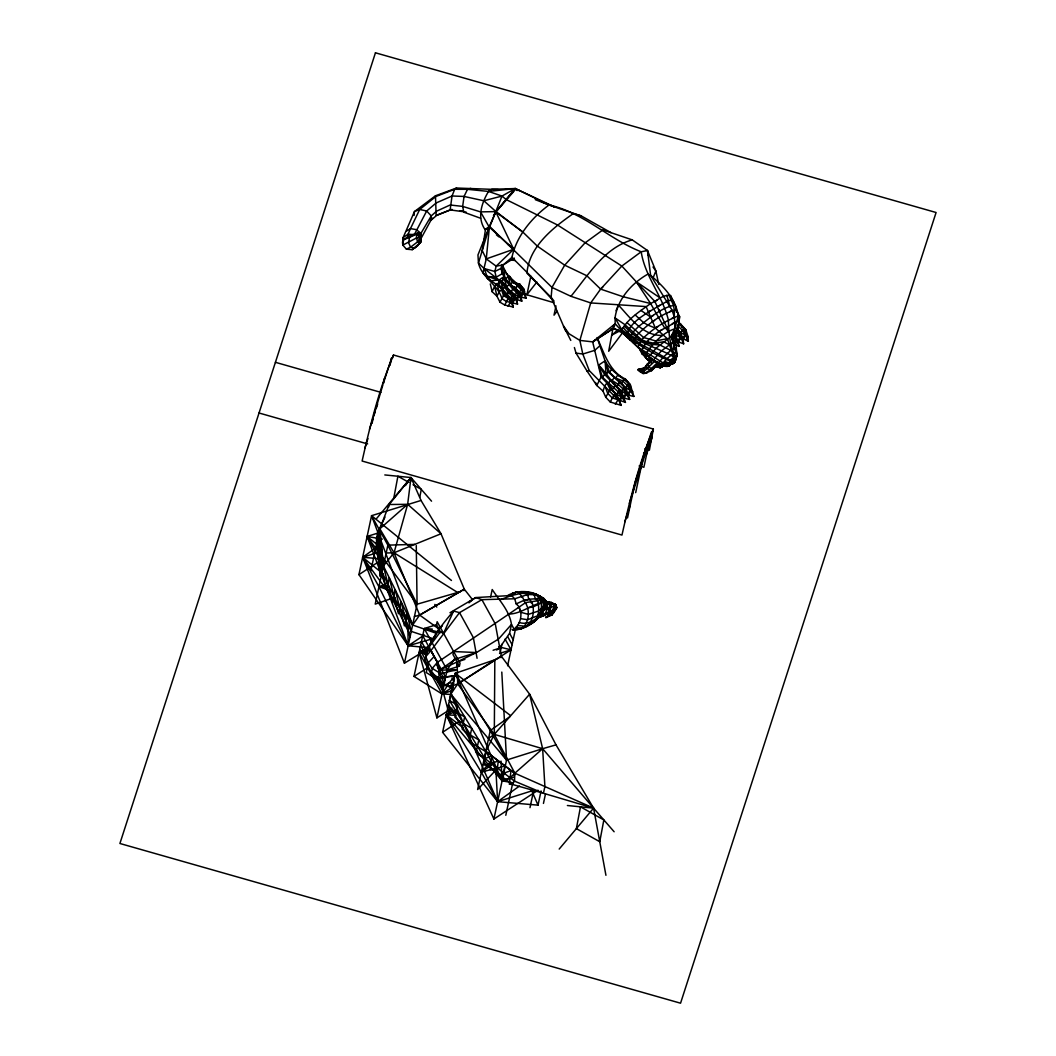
<?xml version="1.0" encoding="UTF-8"?>
<svg xmlns="http://www.w3.org/2000/svg" width="1056" height="1056" viewBox="0 0 1056 1056"><rect width="100%" height="100%" fill="white"/><g stroke="black" fill="none" stroke-linecap="round" stroke-linejoin="round"><path stroke-width="1.5" d="M444.365 683.087L439.375 674.032L437.408 662.336L430.888 650.628M657.268 300.089L650.615 303.534L623.08 296.723L600.613 289.106L586.819 275.735L564.683 265.175L537.293 246.101L522.786 232.003L495.95 211.596L480.546 211.886L462.647 206.408L450.146 204.983L436.524 211.2L431.257 215.912L420.935 233.35L421.502 237.626L430.835 220.387L436.484 215.556L450.12 209.906L452.047 195.994L454.674 189.275L456.496 188.021L498.313 189.578M614.13 831.758L593.578 808.13L514.826 773.203L511.012 770.603L499.514 774.708L496.61 774.536L498.3 760.901L487.093 765.23L484.123 765.006L485.8 751.37L494.3 734.369L494.828 659.802L501.336 656.225L495.304 623.964L481.879 599.65L475.768 597.577L449.988 612.731M553.885 603.913L553.265 604.956L552.539 603.649L555.601 604.652L556.736 607.675L551.628 615.12L549.82 615.318L549.318 614.394L548.724 615.78L551.258 613.523L550.387 611.952L549.318 614.394L545.899 617.509L551.628 615.12L554.083 612.15L556.736 607.675L555.601 604.652L551.694 603.372L547.576 603.953L544.328 609.378C537.636 620.704 526.812 629.812 512.807 629.904C520.423 625.456 523.063 614.526 519.05 606.712L516.199 603.887L514.681 598.778L511.553 595.478L475.768 597.577L469.762 601.366M421.093 238.392L420.116 237.349L416.473 237.996L402.824 245.098L403.524 239.831L408.104 236.478L418.15 232.835L419.971 234.538L421.093 238.392L420.869 242.114L412.183 249.691L406.415 249.176L402.824 245.098L402.521 242.524L403.168 237.508L414.454 211.57L419.694 209.484L435.811 196.535L454.674 189.275L467.491 189.328L488.492 191.426L501.996 196.06L506.101 199.531L557.278 224.862L621.839 266.046L636.2 281.701L650.615 303.534C640.226 311.177 628.333 318.292 621.839 329.776L640.174 343.834L670.204 360.307C672.791 364.162 668.712 367.356 664.963 366.3C647.764 358.868 635.778 344.612 622.063 332.6L621.839 329.776L615.028 317.896C617.681 298.98 631.567 283.404 647.711 274.217L650.615 275.326C663.379 286.387 675.8 298.584 678.269 315.889L674.89 328.337L671.167 336.415L656.344 347.965L648.899 356.651L653.36 360.928L658.72 363.647L662.746 364.28M613.523 325.406L608.678 351.278L622.948 332.204M674.995 344.85L678.982 346.302L674.296 334.409L688.327 341.286L685.661 335.372L685.832 329.776L678.836 322.872M548.539 204.811C583.466 212.375 608.797 239.171 641.19 251.777C644.965 276.646 662.666 295.984 668.408 320.14C668.699 332.376 669.451 344.771 675.299 355.951L674.388 359.502L671.009 361.878L670.547 364.703L666.085 364.742L637.943 347.173L622.195 331.597L613.47 328.376L610.408 329.472M674.744 359.04L676.909 356.413L676.526 351.859C661.452 360.043 655.116 374.167 675.774 358.697L676.883 355.04L675.008 332.666M456.918 665.029L457.09 661.94L476.467 652.542L498.63 638.986L511.487 624.413C509.322 610.434 499.396 600.613 492.215 589.525L490.631 596.917M439.652 672.91L437.408 662.336L430.927 650.615L426.65 649.559L425.198 661.162L431.68 672.883L440.114 684.512L452.153 686.624M548.724 615.78L545.899 617.509L551.852 614.249L549.767 614.513L545.899 617.509L549.82 615.318L549.318 614.394M488.994 228.598L501.996 196.06L515.328 188.549L554.743 207.016L581.222 215.899L611.015 232.663L632.227 239.87L647.473 250.51L655.868 270.983L658.759 284.447M487.186 278.362C497.785 285.133 511.17 293.621 513.295 307.058L504.728 305.012L500.016 302.214L496.967 296.234L499.277 291.733L505.164 287.008L515.038 295.258L517.546 304.115L506.194 301.382L501.93 298.637C497.944 284.407 481.813 277.834 478.447 263.023L482.222 250.576L485.496 229.39L489.469 226.34L477.959 254.945L478.447 263.023L484.084 268.528L500.61 281.186L508.147 292.301L515.051 298.901L521.783 301.184L521.083 297.158L523.538 293.04L523.868 289.159L508.042 276.368L502.009 264.475M627.779 336.587L626.314 336.389C629.363 321.262 647.592 313.091 659.736 305.342M414.084 215.437L414.454 211.57L435.481 195.782L456.496 188.021M430.835 220.387L431.257 215.912L426.677 211.002L419.694 209.484L410.467 228.624L408.065 234.234L408.104 236.478M507.896 595.426C520.093 588.232 540.263 591.096 547.576 603.953L547.034 609.55L544.408 615.371L536.87 618.275L544.408 615.371L556.195 608.243L555.852 605.774M494.644 286.216L496.967 296.234L492.122 291.694L494.644 286.216L496.782 283.576L498.366 283.813L504.332 278.784L505.811 278.995L508.042 276.368L512.609 282.203L519.618 284.077L523.868 289.159L526.046 298.241L521.083 297.158L519.275 292.327L515.024 287.377L512.728 289.014L511.104 292.05L502.088 281.398L498.96 280.091L490.921 280.711L482.948 272.857L486.262 258.892L489.469 226.34L482.222 250.576L486.262 258.892L496.162 266.152L503.303 264.858L514.351 258.086M517.546 304.115L514.087 294.109L505.164 287.008L506.708 286.928L504.332 278.784L504.781 271.102M502.088 281.398L504.214 276.448L502.154 273.728L502.867 267.313C501.653 278.995 512.028 285.318 519.275 292.327L525.664 293.99M427.799 667.22L428.314 662.759L425.74 656.687L426.65 649.559L430.927 650.615L459.532 612.638L481.879 599.65L514.681 598.778L527.736 594.502L534.164 594.726L537.755 595.531L544.328 599.148L546.955 602.844L551.404 602.857L555.601 604.652L556.472 607.213L555.166 609.418L556.472 607.213L555.68 607.319L556.195 608.243M668.316 365.244C670.428 366.432 671.999 362.248 671.959 360.413L670.573 361.218L668.593 365.957L664.937 366.128L661.874 364.544M500.016 302.214L503.554 295.588L505.85 293.951L508.992 296.96L504.728 305.012M521.783 301.184L519.288 295.97L518.324 291.166L517.48 291.086L515.038 295.258L515.051 298.901L510.787 298.201L506.524 295.35L509.375 291.113L510.444 290.664L513.242 294.017L510.787 298.201L510.8 301.831L513.295 307.058M500.227 282.612L500.61 281.186L506.708 286.928L508.886 284.605L515.024 287.377L517.4 291.773L516.476 292.393L512.728 289.014L504.332 278.784L510.431 284.526L512.609 282.203L514.47 281.912L506.55 273.517M521.083 297.158L519.288 295.97L517.48 291.086L512.728 289.014L515.024 287.377L515.698 288.763L517.321 285.727L519.618 284.077L521.651 288.816L519.275 292.327L519.288 295.97L516.833 300.089M651.354 362.802L641.982 353.852L643.064 351.542L641.256 351.067L646.642 341.695L658.614 331.624L677.239 321.394L679.1 321.763L677.609 329.261L673.345 337.234L674.388 348.308L676.883 355.04L675.774 358.697L673.015 360.307L670.204 360.307L676.883 355.04M431.548 501.178L410.995 477.55L389.123 504.517L379.843 528.805L378.154 560.036L381.731 549.833L379.817 576.154L383.407 565.95L394.02 552.79L407.656 504.306L410.995 477.55L384.806 474.936M542.322 601.115L542.89 599.65L541.398 596.957L532.844 593.34L531.524 594.224M644.662 448.84L649.4 450.186L653.36 429.04L393.505 355.014C379.196 388.859 370.181 425.132 362.116 461.036L621.971 535.062C630.036 499.158 639.038 462.884 653.36 429.04L629.35 503.303M504.214 276.448L498.96 280.091L498.366 283.813L506.524 295.35L505.85 293.951L503.554 295.588L501.455 289.423L504.781 294.4L509.837 297.066L510.8 301.831L508.002 306.174M667.154 365.759L669.055 365.6L670.52 362.551L673.702 363.264L675.932 359.014L674.15 359.515L675.127 361.759L673.081 363.581L669.53 364.544L663.736 362.525M513.335 298.558L512.596 303.019L515.051 298.901L513.242 294.017L508.147 292.301L510.444 290.664L511.104 292.05M670.969 362.894L673.556 362.855L669.702 363.779L673.081 363.581L674.784 362.353L675.932 359.014M393.809 498.01L397.901 476.243L408.91 482.42M419.813 497.138L421.278 489.364L413.028 484.73M656.053 361.627L653.374 360.835L654.786 358.156L661.663 350.724L672.896 342.289L672.118 336.904L676.381 331.241M678.942 324.72L679.127 323.822L680.513 323.902L685.832 329.776L688.063 336.626L688.327 341.286L686.347 339.148M678.335 332.284L676.658 329.459M683.536 329.525L683.707 328.64L679.127 323.822M490.631 227.436L551.984 287.417L570.94 296.314L590.713 302.927L646.1 306.583L655.38 328.073L667.313 338.659L673.728 356.875L673.015 360.307L672.157 360.294L676.909 356.413L674.243 359.212L675.774 358.697L672.157 360.294M529.307 624.268C539.128 622.156 539.88 609.074 537.636 600.996L535.352 598.778L534.164 594.726L528.528 592.324M372.055 423.364L373.309 417.49L369.508 429.277M373.626 416.024L382.906 384.82M384.45 378.391L383.394 383.328L391.578 357.984L390.007 365.336M429.752 647.724L408.157 645.81L358.934 574.636L371.58 515.671L421.027 500.465L441.012 533.768L464.31 589.182L472.586 599.742L468.983 602.87M370.828 570.9L377.467 539.92M379.289 531.406L379.843 528.805L407.656 504.306L441.012 533.768L394.02 552.79L386.179 553.001M388.555 507.197L389.123 504.517L407.656 504.306M428.34 648.582L404.435 663.194L417.08 604.204L416.275 545.556M453.077 686.902L442.042 693.964L414.005 676.408L424.261 628.558L436.511 624.69L437.158 621.707L460.06 663.181L459.426 666.178L447.124 669.953L454.991 658.152M420.631 645.493L425.621 654.548C431.27 638.26 442.385 624.043 453.565 611.054L459.532 612.638L473.352 637.652L477.074 658.284M427.865 665.016L426.254 672.54L437.725 679.721M436.748 665.452L437.408 662.336C466.871 642.431 496.36 622.71 525.637 602.58L540.421 600.362L545.464 601.207L546.955 602.844L543.972 598.514L540.052 596.31L538.613 596.983M442.702 690.875L433.145 673.662L434.372 676.012L438.53 677.926L439.586 672.923L437.408 662.336L432.234 668.408L431.68 672.883L438.504 677.939L443.533 686.981M554.083 302.755L526.891 294.769L530.851 276.25L511.936 257.374C516.529 235.976 531.762 217.747 549.067 204.943L554.743 207.016L541.583 201.828M463.993 590.647L464.31 589.182L419.654 615.08L414.427 616.598M452.087 708.18L436.907 717.882L447.163 670.032L424.261 628.558L432.313 629.072M541.068 790.931L538.019 805.147L497.627 801.676L442.596 732.31L455.242 673.319L496.729 659.155L501.336 656.225L529.624 694.201L556.01 744.863L593.578 808.13L605.933 875.305M450.529 707.652L449.156 714.028L441.118 684.433M555.984 305.897L554.017 315.163L557.027 311.309M500.188 652.318L501.89 644.345M501.019 657.69L501.336 656.225M496.637 650.021L499.369 648.226L509.586 633.296L511.487 624.413L515.077 630.92L507.606 665.768M538.019 790.218L493.904 819.034L506.55 760.069L501.798 672.078M505.798 815.298L512.78 782.72L502.088 780.859L446.332 714.912L452.932 710.12M514.272 775.804L514.826 773.203L542.639 748.704L556.01 744.863M529.993 807.668L533.716 790.297L497.627 801.676L481.338 772.187L446.332 714.912L457.01 711.269M543.444 803.431L545.477 793.954M627.502 517.968L635.052 482.698L651.433 432.01L643.87 467.28L639.144 465.934M635.686 492.624L644.305 452.417M513.876 288.196L508.886 284.605L510.431 284.526L508.042 276.368L509.85 276.382L512.12 280.672M518.47 284.909L512.609 282.203L522.588 288.196L523.538 293.04L526.046 298.241M610.342 389.756L606.949 383.024L601.115 376.979L592.68 341.88L615.212 323.73L615.028 317.896L624.954 324.68L641.599 339.728L653.268 344.467L659.921 345.048L670.837 350.368L676.276 348.058L675.787 349.734M614.882 386.483L615.08 385.532L604.639 374.444L598.62 365.125L605.075 360.835L597.102 337.564M614.843 394.548L615.054 393.611L610.553 388.806L605.748 397.228L610.262 401.993L621.205 405.385L616.744 394.64L612.19 390.02L615.08 385.532L616.242 385.506L621.284 391.367L625.442 402.402L618.011 399.788L589.208 370.537L582.806 354.037L579.863 340.402L590.713 302.927L600.613 289.106L621.839 266.046L641.19 251.777L647.473 250.51L648.16 255.394M619.41 383.222L619.621 382.272L608.15 371.91L605.075 360.835C610.46 371.184 620.954 375.962 628.663 383.816L630.67 390.839L633.877 396.436C617.1 393.703 609.721 375.936 598.62 365.125L602.488 377.269L618.367 392.027L625.442 402.402M619.384 391.288L619.582 390.35L615.08 385.532M623.951 379.962L625.31 378.972L630.353 384.846L633.877 396.436M621.284 391.367L616.73 386.76L619.621 382.272L624.122 387.09L621.284 391.367L622.235 396.805L619.898 401.016M628.465 384.754L629.482 384.028L630.67 390.839L628.333 395.063L629.653 399.419C620.308 397.756 611.807 392.502 608.454 383.064L606.949 383.024L604.877 385.638L603.002 391.09L605.748 397.228M675.734 358.882L675.22 361.231L674.15 362.116L671.326 361.442L670.864 364.03L669.557 364.082M550.057 615.041L549.476 613.998L550.057 615.041L551.879 614.869L556.736 607.675M554.281 611.82C553.846 609.55 554.532 614.077 551.641 612.744L549.094 612.005L549.424 612.586C554.255 610.487 556.129 608.428 555.496 610.012M671.286 363.911L670.098 363.132L671.286 363.911L672.342 360.188M448.18 706.266L451.585 709.579L464.666 716.813L462.066 728.957L465.392 732.138L478.79 739.913L476.19 752.044L479.477 755.159L484.374 757.627L449.42 700.498L453.394 683.496M550.387 611.952L551.258 613.523L554.611 608.863L555.601 604.652L551.113 602.329L546.335 601.722M519.433 786.086L497.627 801.676L450.78 694.122L454.463 678.836M531.34 622.75C540.157 620.664 543.299 608.111 540.421 600.362L536.29 594.106L521.321 591.664M665.016 361.469L669.926 363.396L671.669 360.954L674.876 360.505L675.325 358.829M488.492 191.426L515.328 188.549L495.95 211.596L489.139 226.961L485.219 229.865C476.652 217.655 481.642 203.029 488.492 191.426L491.832 189.301L515.328 188.549L549.067 204.943L535.273 199.65M522.06 597.472L519.737 593.248L515.935 591.862L511.553 595.478L500.412 599.702M525.373 603.464L522.324 596.6M373.798 415.998L375.236 411.523M376.2 408.54L377.652 404.078M392.555 357.971L393.505 355.014M364.954 447.81L367.963 438.491M624.809 521.836L630.326 504.742M652.238 436.96L646.708 454.054L643.553 453.156M651.697 358.816L645.559 354.143C653.572 342.58 663.788 331.162 678.216 327.862L679.589 316.589L676.289 309.738C661.175 313.592 647.843 324.403 636.702 335.28L633.191 342.632L635.699 343.134L630.34 340.006L626.089 335.61M676.408 312.18L675.378 305.065C661.32 307.375 649.81 318.08 638.656 326.423C635.197 330.079 629.402 334.29 630.34 340.006L631.554 340.336M519.235 622.525C529.65 625.759 537.979 618.169 543.246 610.328L555.192 605.695L554.176 603.86L555.601 604.652L553.898 609.378L552.38 611.186L546.493 613.813L551.179 611.767C552.803 610.276 556.208 603.9 552.539 603.649M677.609 329.261L678.216 327.862L671.167 336.415L673.345 337.234L674.916 332.983M377.758 535.96L376.596 538.864L376.451 543.655L380.041 533.452L383.407 565.95L412.619 625.02L436.643 633.415L426.466 650.654L421.463 641.599M616.031 310.768L618.354 305.012C630.472 317.882 642.853 336.112 662.693 335.438M653.057 277.939L655.868 270.983L653.004 266.983M677.2 327.228L678.955 322.898L679.589 316.589L678.269 315.889C664.726 321.169 651.869 329.314 641.599 339.728L637.943 347.173L639.012 348.506M453.565 611.054L443.586 633.349L440.405 631.752L427.627 648.938L428.947 651.341M384.991 517.07L377.56 533.174L376.596 538.864L380.305 574.754M674.098 362.578L675.853 359.449M610.262 401.993L613.826 395.287L615.872 393.822L621.205 405.385M419.628 235.91L420.935 233.35L416.368 229.627L410.467 228.624L406.705 230.934M624.122 398.046L626.446 393.822L625.812 388.106L628.663 383.816M442.464 625.799L438.847 628.927L427.627 648.938L430.94 650.615L425.74 656.687L425.198 661.162L427.033 663.247M670.52 362.551L669.966 365.442L668.593 365.957L665.188 365.653L662.284 363.977M652.291 359.594L647.552 363.792L643.447 369.613L643.592 371.818L645.19 373.19L651.592 370.669L658.72 363.647L658.363 362.815L663.828 356.69L670.837 350.368M518.377 607.847L519.05 606.712M527.129 595.531L527.736 594.502L524.819 592.548L511.553 595.478M528.845 599.808L527.736 594.502M531.221 602.95L531.828 601.92L529.175 599.24L523.723 600.468L516.199 603.887M535.352 598.778L538.745 598.541L544.896 600.178L546.955 602.844L543.972 598.514M537.755 595.531L537.398 596.112L536.29 594.106L519.737 593.248M543.655 601.036L542.89 599.65M551.113 602.329L551.694 603.372L549.886 611.371L546.744 614.024L544.223 614.724L550.506 611.82M551.641 612.744L551.245 612.031L548.869 616.031L551.351 614.632M553.951 611.675L554.083 612.15M615.331 404.237L618.011 399.788L630.67 390.839L630.353 384.846L625.31 378.972C609.959 371.95 604.652 354.42 598.25 340.217M619.582 390.35L622.235 396.805L620.4 390.548L619.582 390.35L616.744 394.64L618.011 399.788L612.203 397.901L607.662 393.294L604.877 385.638M493.482 215.596L495.95 211.596L483.82 200.772L464.059 196.442L452.047 195.994L436.247 202.91L426.677 211.002L414.335 234.63L408.065 234.234L403.168 237.508L403.524 239.831L416.698 234.26L418.15 232.835L420.116 237.349L420.869 242.114L414.506 248.332L410.586 247.196L406.415 249.176M657.914 363.7L653.598 368.518L651.196 368.544L648.714 366.92L648.186 364.267L649.216 362.525L651.526 362.538M498.96 280.091L487.12 276.434L484.084 268.528L494.855 271.471L501.125 268.343L503.303 264.858L511.936 257.374M425.621 654.548L427.39 651.803L425.568 654.562L426.03 657.637M508.372 614.117C522.126 613.958 532.184 603.359 545.807 601.854L547.576 603.953L544.302 608.956L544.843 608.48L544.262 607.2L537.808 615.688L527.71 619.727L520.74 618.671M678.982 346.302L678.348 341.854L680.975 337.894L680.632 332.534L683.707 328.64L684.71 328.904L685.661 335.372L683.021 339.346L683.641 343.807L678.348 341.854L674.124 338.026M554.136 612.005L553.74 612.599L553.304 611.807M451.823 694.518L441.989 693.871L448.378 684.314M513.982 777.11L502.088 780.859L485.8 751.37L450.78 694.122L457.697 683.971L494.828 659.802M547.576 603.953C542.824 607.358 544.196 614.75 539.022 617.285M405.412 485.628L410.995 477.55L421.027 500.465M638.048 369.732L643.447 369.613L647.552 363.792M375.751 547.919L362.657 557.278L412.619 625.02L419.654 615.08L464.31 589.182M661.742 324.377L662.191 323.743L650.615 303.534M664.699 328.086L662.191 323.743M660.211 366.445L660.845 365.574L661.756 366.828L663.485 365.759L662.996 365.099L661.756 366.828L660.211 366.445L661.399 365.759M688.063 336.626L678.493 331.386L675.418 335.28L676.315 340.402L674.494 336.64M629.653 399.419L622.895 388.753L624.941 387.288L632.9 391.842M539.616 614.632L543.827 609.695L545.807 601.854L545.358 607.583L543.246 610.328L544.328 609.378M603.002 391.09L596.785 385.48L601.115 376.979L602.488 377.269L604.639 374.444L606.118 374.669L608.15 371.91L609.523 372.214L625.812 388.106L628.333 395.063M655.314 365.878L660.172 367.739L664.858 364.954L660.172 367.739L656.898 366.881L660.343 363.396M507.976 298.307L508.992 296.96L503.554 295.588L507.976 298.307L510.8 301.831L523.538 293.04L521.743 288.143L518.549 284.539M512.226 295.35L513.242 294.017M570.94 296.314C588.377 275.035 604.177 247.856 632.227 239.87M523.538 293.04L520.727 289.436L521.743 288.143M526.891 294.769L536.897 282.018M641.982 353.852L639.791 349.417C642.695 352.348 647.922 363.264 652.318 359.687L646.747 354.974L645.335 357.469L648.952 360.822L648.186 360.268L649.77 357.667L643.064 351.542M624.162 379.012L621.271 383.5L615.582 377.929L614.09 377.89L612.018 380.503L610.526 380.45L608.454 383.064L611.45 388.634M533.544 622.327L540.052 615.437L548.302 612.269L550.15 603.451L549.278 601.88M496.874 210.725L515.328 188.549L513.823 191.413L496.914 210.751M376.609 518.483L410.995 477.55L411.589 480.744M559.192 849.064L593.578 808.13L542.639 748.704L529.624 694.201L494.3 734.369L488.585 738.421M434.372 676.012L438.346 677.912L444.774 685.331L449.288 682.691L454.212 676.922M496.571 768.068L481.351 772.16L489.68 762.722M670.019 364.531L670.098 363.132L670.903 364.016L669.94 362.762M656.898 366.881L659.657 367.052L661.254 365.31L661.109 363.37M434.135 656.489L428.314 662.759L432.234 668.408L439.586 672.923M497.02 768.808L477.616 789.545L490.261 730.554L509.876 716.654M600.613 289.106L602.897 286.915M652.898 359.74L646.43 365.68L647.143 368.491L651.592 370.669L654.707 366.736M658.363 362.815L657.162 362.855L649.585 370.392L645.19 373.19L643.078 373.481L639.223 371.237M617.8 329.762L612.071 335.029L620.083 330.713M599.874 345.761L594.726 350.368L582.806 354.037L576.022 353.087L574.398 347.543M413.068 234.498L409.583 237.415L408.553 242.669L410.586 247.196L417.595 241.837L420.116 237.349L419.971 234.538M537.808 615.688L540.395 613.576M430.214 220.07L432.59 218.196M581.222 215.899L573.329 213.576C552.948 227.74 528.95 246.814 526.944 273.2L551.14 297.37L563.534 326.119L569.026 333.749L579.863 340.402L592.68 341.88L613.47 328.376L615.212 323.73C629.864 341.114 650.1 352.572 670.573 361.218M670.534 363.515L671.761 362.802M417.991 245.414L412.183 249.691M671.959 360.413L670.204 360.307L671.788 360.756M670.718 363.845L671.708 363.106M613.826 395.287L615.872 393.822M618.367 392.027L620.4 390.548M621.812 377.309L617.654 375.316L615.582 377.929L622.591 380.939L627.436 385.493L629.482 384.028M481.351 772.16L491.977 764.623M439.375 674.032L456.667 669.676L439.388 670.23L455.519 659.116L476.467 652.542L453.631 651.539L452.984 654.522L459.373 666.098M657.571 306.596L668.818 300.445L673.081 300.445L674.903 305.316M379.091 552.09L362.657 557.278L378.946 586.766L408.157 645.81L424.38 634.96M442.596 732.31L459.532 721.01M660.198 297.964L636.2 281.701L654.878 301.488C659.525 298.412 664.818 294.347 670.745 295.535L673.121 301.897M358.934 574.636L380.094 560.815M592.68 341.88L613.47 328.376L624.056 333.841L628.28 337.656M513.506 282.533L514.47 281.912M429.713 645.744L419.126 652.476L426.69 654.324M414.005 676.408L427.231 667.96M501.376 656L511.025 649.823L505.085 639.065M495.383 660.013L457.697 683.971L452.588 685.714M648.318 311.982L650.786 310.543M653.294 315.414L650.588 316.998L640.9 310.411M652.08 321.908L654.562 320.456M669.636 311.692L672.118 310.24L650.615 275.326L647.473 250.51M657.928 326.594L655.38 328.073L647.935 325.103L643.46 322.502L635.29 315.031M671.761 318.542L674.309 317.064L674.282 309.778L673.424 305.065L669.082 295.376M658.614 331.624L662.27 329.498M672.329 323.638L674.771 322.225L674.309 317.064L672.118 310.24M660.172 367.739L659.657 367.052L661.888 365.746M668.026 363.079L669.2 362.393L669.926 363.396M666.904 364.016L668.184 363.277M671.207 363.013L672.395 363.66M487.12 276.434L496.188 277.187L502.154 273.728L501.362 266.218M541.187 602.963L532.858 607.081L527.71 607.688L525.637 602.58M530.68 623.924L525.426 626.842L523.05 626.96M673.966 341.656L685.661 335.372L683.707 328.64M675.167 331.056L677.16 332.891L679.496 331.663L677.398 329.155M677.384 325.552L682.374 330.145L684.71 328.904M536.87 618.275L540.725 616.334M524 627.079L519.71 629.244L513.572 629.68M439.388 670.23L457.09 661.94L464.917 659.406M390.773 590.74L378.946 586.74L386.245 583.823M451.942 209.352L436.141 215.384L435.481 195.782M486.262 258.892L513.691 249.269L495.858 211.966L522.786 232.003M394.984 597.34L375.223 604.124L387.869 545.134L371.58 515.671L451.466 580.47M493.099 650.258L499.369 648.226M379.012 532.712L367.118 536.461L408.157 645.81L433.184 638.576M540.21 597.3C543.048 600.428 544.817 606.553 542.401 611.068C538.652 621.284 529.188 623.462 521.096 628.927L514.642 628.808M428.314 649.612L419.126 652.502L427.178 653.017M499.554 653.44L511.025 649.823L498.63 646.787M441.989 693.871L452.72 690.505M450.78 694.122L506.55 760.069L542.639 748.704L544.896 786.562L543.457 793.267L593.578 808.13L567.389 805.517M470.752 188.364L467.491 189.328L464.059 196.442L462.647 206.408L463.822 212.177L480.572 218.249M377.81 538.322L367.118 536.461L417.08 604.204L460.192 591.743M483.82 200.772L501.996 196.06M576.022 353.087L587.07 371.092L589.208 370.537M637.996 369.428L644.662 367.963M537.332 617.047L542.573 616.07M551.258 613.523L553.568 612.81L553.027 611.794L552.618 612.506L553.357 612.414M550.823 612.744L550.308 612.15L553.595 612.124M659.657 367.052L662.099 366.551L661.254 365.31L657.98 365.442M667.313 338.659L655.71 340.956L643.592 337.524L626.881 322.516M638.273 369.442L644.741 368.293L643.302 368.254L642.114 371.923L643.078 373.481L646.879 373.164M512.081 629.693L518.8 629.191M646.642 341.695L653.704 343.174L663.749 341.774L668.95 344.586M675.457 342.685L672.896 342.289L671.167 336.415M438.53 677.926L455.374 675.708M523.723 600.468L527.564 599.98M550.308 612.15L551.245 612.031M455.202 675.761L438.346 677.912L440.114 684.512L450.371 686.228L452.918 688.063M529.175 599.24L538.745 598.541M466.105 212.084L450.12 209.906M672.025 362.71L671.009 361.878L674.084 362.644L673.728 359.383L674.876 360.505M414.744 544.394L387.869 545.134L417.08 604.204M378.946 586.74L388.819 586.463M619.621 382.272L620.783 382.246L624.941 387.288L626.446 393.822L624.122 387.09M610.553 388.806L611.701 388.766M673.345 337.234L674.784 337.247M512.86 592.838L515.632 592.904M516.133 190.318L519.38 190.45M493.904 819.034L446.332 714.912L456.034 715.321M447.163 670.032L455.321 670.547M516.028 627.29C531.234 631.765 536.144 612.982 531.828 601.92M404.435 663.194L362.657 557.278L379.751 558.743M510.563 260.04L515.143 260.462M517.546 625.456L524.304 626.142C528.462 620.928 528.937 614.038 527.71 607.688M613.153 369.6L611.662 369.389L609.523 372.214L605.075 360.835L606.118 374.669M459.598 210.698L462.66 211.24M379.328 538.586L382.378 539.114M449.288 682.691L453.75 683.496M646.747 354.974L642.682 351.265M622.063 332.6L628.043 336.917M653.268 344.467C641.23 343.015 632.702 333.854 624.268 326.119M424.261 628.558L440.893 632.623L436.511 624.69M275.418 362.314L380.873 392.357M259.037 413.002L367.646 443.942M457.09 661.94L457.697 683.971L494.3 734.369L542.639 748.704M410.018 637.151L401.042 601.603L398.429 613.734L389.255 577.777L386.654 589.908L382.1 572.431L411.246 631.382L433.844 638.959M611.015 232.663L602.963 229.852L584.958 242.959L564.683 265.175L551.984 287.417L551.14 297.37L554.11 301.198M638.022 370.273L643.592 371.818L655.235 360.769L657.162 362.855M537.055 594.832L540.58 597.181M640.583 371.633L643.21 372.9M653.374 360.835L652.516 360.109M673.728 356.875C656.885 346.856 636.016 343.609 623.212 327.584M656.238 342.962L659.921 345.048M449.42 700.498L457.486 705.078L454.885 717.209L458.41 720.72L471.728 728.363L469.128 740.494L472.402 743.609L485.681 751.516M381.137 547.84L367.118 536.461L383.407 565.95L379.843 528.805L377.309 551.852L380.886 541.649L379.012 568.379L382.602 558.175L381.52 571.309L377.56 533.174L379.843 528.805L394.02 552.79L457.657 592.482M445.368 684.512L453.011 689.304M438.847 628.927L419.654 615.08L394.02 552.79M623.066 333.049L625.416 334.818M501.019 761.099L502.088 780.859L455.242 673.319L510.365 715.44M446.332 714.912L462.964 727.624M484.348 763.145L512.186 784.384L543.457 793.267L514.51 781.136L484.915 758.525L491.832 755.964L490.142 769.6L493.231 769.916L504.662 765.758L502.973 779.394L505.837 779.539L510.127 777.77L514.826 773.203L494.3 734.369M669.887 362.921L670.93 363.739M362.657 557.278L383.13 573.883M513.071 293.66L515.038 295.258L519.288 295.97L516.476 292.393M496.399 234.802L498.868 236.874M507.514 244.108L513.691 249.269L496.162 266.152L494.855 271.471L496.188 277.187M678.414 322.12L680.513 323.902L682.097 327.281M670.824 361.746L671.669 362.525M513.955 287.826L517.48 291.086M622.895 388.753L618.05 384.199L612.018 380.503L616.73 386.76L616.242 385.506M677.16 329.063L680.632 332.534L683.021 339.346M530.851 276.25L552.367 299.68M520.727 289.436L517.321 285.727L519.618 284.077L524.647 291.245M665.082 327.558L668.791 331.888L654.878 301.488M677.16 332.891L680.975 337.894L683.641 343.807M658.614 309.355L660.132 311.441M673.477 360.268L674.111 361.139M672.461 361.39L671.339 361.152L671.801 361.772M672.263 362.446L673.081 363.581M670.058 361.891L670.877 363.013M668.527 364.624L669.346 365.746M668.435 364.742L669.055 365.6M657.228 361.601L658.72 363.647M434.821 604.415L436.762 607.068M511.896 246.668L513.691 249.269L489.139 226.961L480.546 211.886M587.07 371.092L596.785 385.48L595.531 382.457M682.374 330.145L685.661 335.372M455.242 673.319L490.261 730.554L506.55 760.069M448.536 704.603L479.477 755.159M627.436 385.493L630.67 390.839M553.885 607.556L554.611 608.863M554.374 609.523L554.77 610.249M552.592 609.761L553.133 610.738M551.43 611.701L551.839 612.414M541.398 596.957L544.685 604.692L538.811 610.936L528.37 614.368L520.832 612.282L519.605 610.064M551.087 614.143L551.628 615.12M539.392 595.822L541.266 599.214M509.586 633.296L513.176 639.804M507.672 636.636L512.12 644.701M451.942 677.899L453.38 680.486M451.163 684.446L452.707 687.232M422.717 635.725L445.632 677.213M437.408 666.653L444.959 680.328M419.786 649.4L425.766 660.211M432.604 672.619L433.976 675.088M442.042 693.964L419.126 652.476L436.907 717.882M438.042 680.711L440.114 684.512M570.781 340.402L563.534 326.119L565.752 331.016M384.569 583.321L410.375 635.488M615.054 393.611L618.011 399.788M674.124 332.482L678.348 341.854M671.814 361.152L672.276 362.168M531.472 790.033L538.019 805.147M666.864 295.31L669.676 305.884M678.493 331.386L680.975 337.894L679.496 331.663M371.58 515.671L412.619 625.02M508.992 296.96L510.8 301.831M543.814 600.758L544.368 602.329M671.154 362.182L671.576 363.37M499.277 291.733L496.782 283.576L502.999 289.331L500.61 281.186M383.407 566.333L392.542 601.814L395.142 589.684L404.435 625.852L407.035 613.721L411.246 631.382M672.896 342.289L674.388 348.308M425.568 654.562L426.254 657.347M490.301 283.919L492.122 291.694M501.125 268.343L502.154 273.728M554.968 604.441L555.192 605.695M495.818 768.055L497.627 801.676M674.771 322.225L674.89 328.337M407.893 626.234L408.157 645.81M514.826 773.203L514.51 781.136L512.186 784.384L509.322 784.238L511.012 770.603L485.8 751.37L514.826 773.203M416.698 234.26L416.473 237.996L417.595 241.837L419.417 243.553L420.116 237.349L416.698 234.26M580.483 806.824L576.378 828.604L599.755 841.724L603.847 819.944L580.483 806.824M375.448 52.8L119.909 843.493L680.552 1003.2L936.091 212.507L375.448 52.8"/></g></svg>
